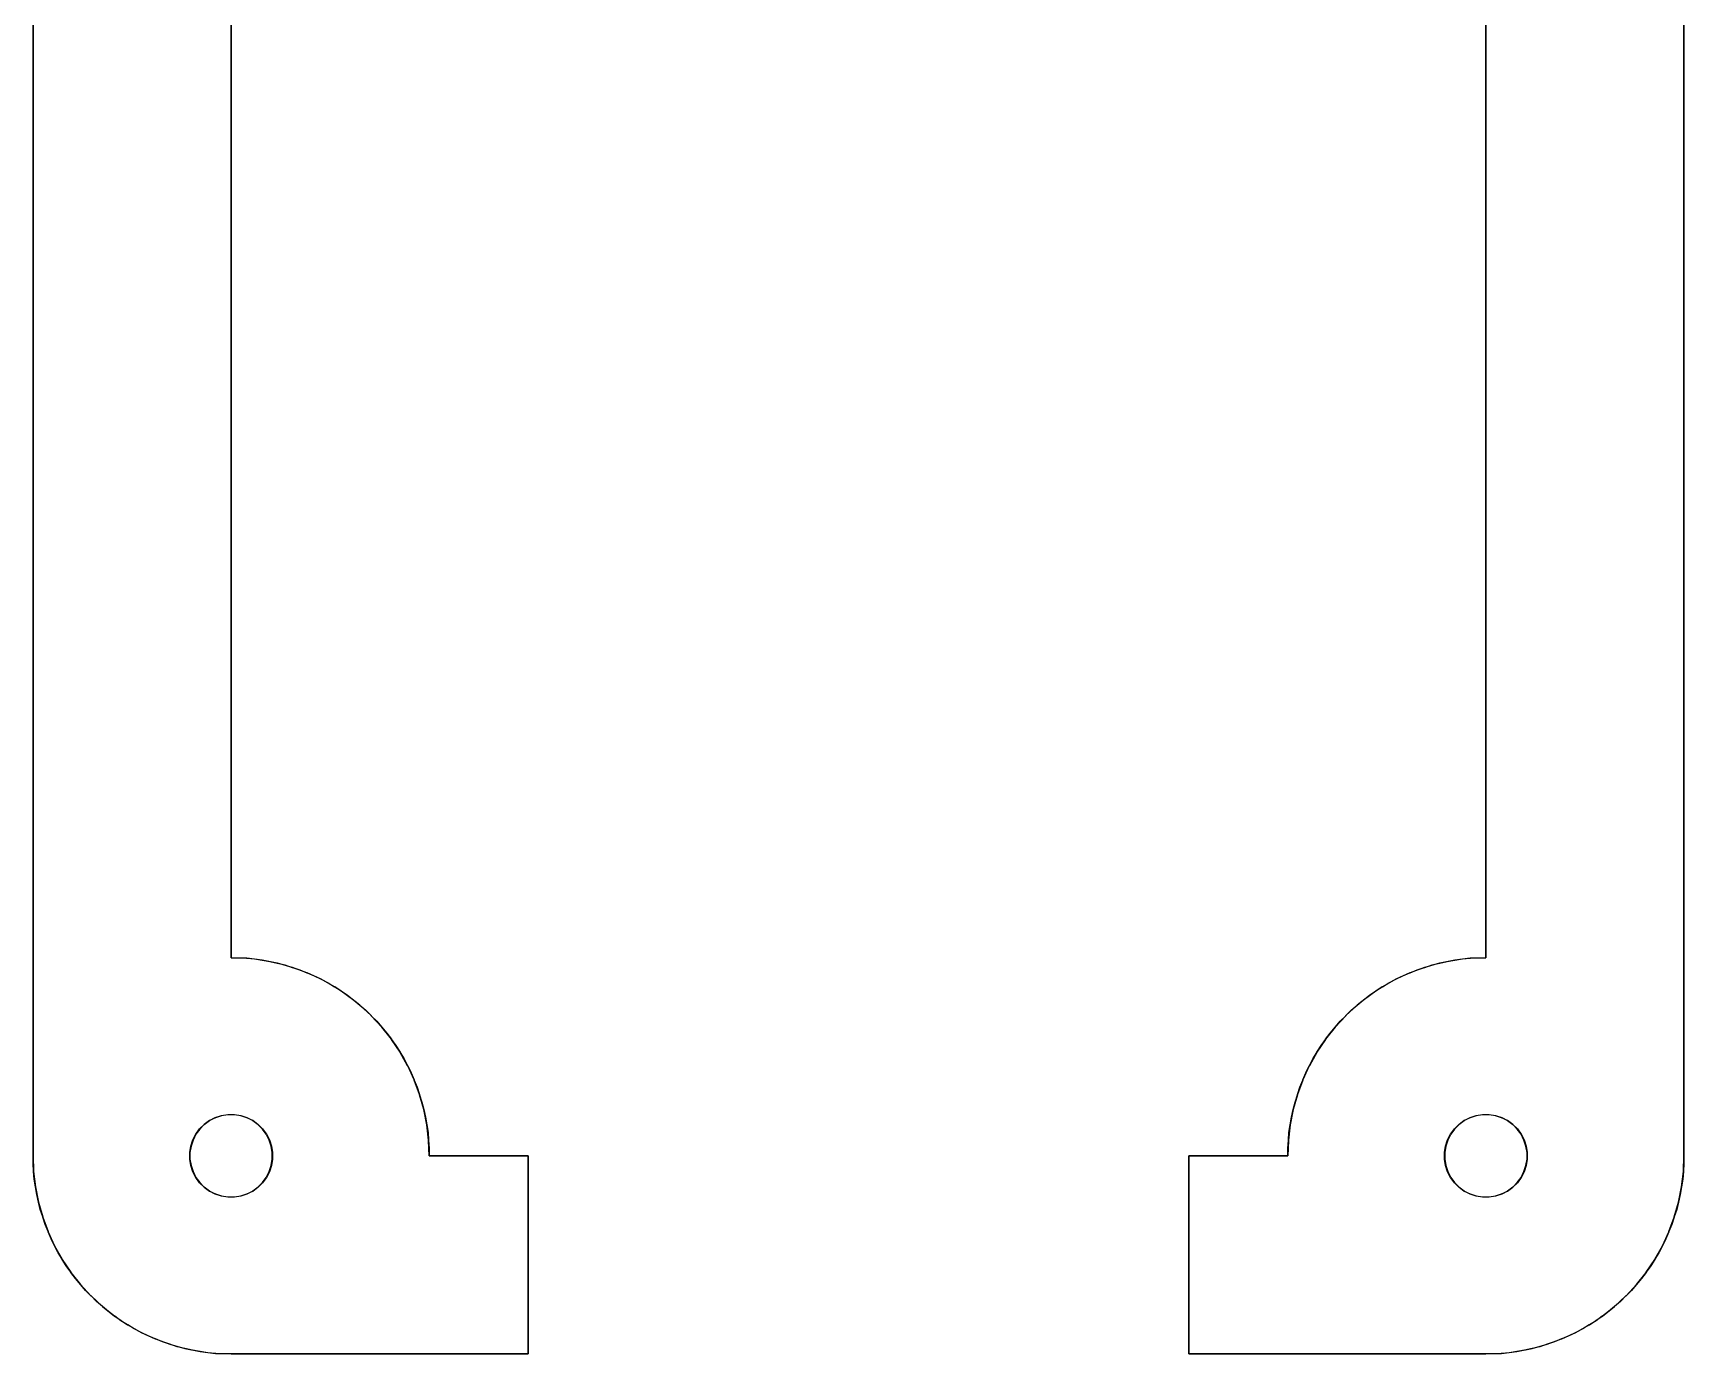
# Model space of a CAD drawing. Header units: millimetres. Extents: x 120 to 170, y -110 to -30.
# Drawn here: x 120 to 170, y -110 to -70 of the extents above; entities that cross this region are included whole.
import ezdxf

# ---------------------------------------------------------------- set-up
doc = ezdxf.new("R2010")
doc.units = ezdxf.units.MM
doc.layers.add('User.Drawings', color=9, linetype='CONTINUOUS', true_color=0xc2c2c2)

msp = doc.modelspace()

# ---------------------------------------------------------------- linework, layer by layer
at = {"layer": 'User.Drawings', "linetype": 'CONTINUOUS'}
for p, q in [((119.99995, -104), (119.99995, -36)), ((120.00005, -36), (120.00005, -104)), ((169.999951, -103.999999), (169.999951, -36.000001)), ((170.000051, -36), (170.000051, -104)), ((125.999949, -97.999999), (125.999949, -68.999999)), ((126.000049, -68.999999), (126.000049, -97.99995)), ((163.999949, -97.99995), (163.999949, -68.999999)), ((164.000049, -68.999999), (164.000049, -97.999999)), ((125.999999, -97.999949), (125.999949, -97.999999)), ((125.999949, -97.999999), (125.999995, -98.000045)), ((125.999953, -98.000018), (125.999949, -97.999999)), ((125.99998, -98.000045), (125.999953, -98.000018)), ((125.999995, -98.000045), (125.99998, -98.000045)), ((125.999999, -98.000049), (125.999995, -98.000045)), ((125.999995, -98.000045), (126.000018, -98.000045)), ((126.000049, -97.99995), (125.999999, -97.999949)), ((126.002544, -98.000049), (125.999999, -98.000049)), ((126.000018, -98.000045), (126.000045, -98.000018)), ((126.000045, -98.000018), (126.000049, -97.999999)), ((126.000049, -97.999999), (126.000049, -97.99995)), ((126.000049, -97.99995), (126.002544, -98.000049)), ((126.468204, -98.018344), (126.002544, -98.000049)), ((126.002544, -98.000049), (126.235738, -98.000049)), ((126.235738, -98.000049), (126.468204, -98.018344)), ((163.531792, -98.018344), (163.76426, -98.000049)), ((163.997454, -98.000049), (163.531792, -98.018344)), ((163.76426, -98.000049), (163.997454, -98.000049)), ((163.997454, -98.000049), (163.999949, -97.99995)), ((163.999999, -98.000049), (163.997454, -98.000049)), ((163.999999, -97.999949), (163.999949, -97.99995)), ((163.999949, -97.99995), (163.999949, -97.999999)), ((163.999949, -97.999999), (163.999953, -98.000018)), ((163.999953, -98.000018), (163.99998, -98.000045)), ((163.99998, -98.000045), (164.000003, -98.000045)), ((164.000049, -97.999999), (163.999999, -97.999949)), ((164.000003, -98.000045), (163.999999, -98.000049)), ((164.000003, -98.000045), (164.000049, -97.999999)), ((164.000018, -98.000045), (164.000003, -98.000045)), ((164.000045, -98.000018), (164.000018, -98.000045)), ((164.000049, -97.999999), (164.000045, -98.000018)), ((126.473295, -98.018745), (126.468204, -98.018344)), ((126.468204, -98.018344), (126.470758, -98.018445)), ((126.470758, -98.018445), (126.473295, -98.018745)), ((126.936064, -98.073517), (126.473295, -98.018745)), ((126.473295, -98.018745), (126.705762, -98.037041)), ((126.705762, -98.037041), (126.936064, -98.073517)), ((126.941131, -98.074319), (126.936064, -98.073517)), ((126.936064, -98.073517), (126.938614, -98.073819)), ((126.938614, -98.073819), (126.941131, -98.074319)), ((127.398165, -98.165229), (126.941131, -98.074319)), ((126.941131, -98.074319), (127.171434, -98.110796)), ((127.171434, -98.110796), (127.398165, -98.165229)), ((127.403153, -98.166426), (127.398165, -98.165229)), ((127.398165, -98.165229), (127.400683, -98.16573)), ((127.400683, -98.16573), (127.403153, -98.166426)), ((127.851667, -98.292921), (127.403153, -98.166426)), ((127.403153, -98.166426), (127.629885, -98.22086)), ((127.629885, -98.22086), (127.851667, -98.292921)), ((127.856504, -98.294492), (127.851667, -98.292921)), ((127.851667, -98.292921), (127.854117, -98.293612)), ((127.854117, -98.293612), (127.856504, -98.294492)), ((128.293729, -98.455793), (127.856504, -98.294492)), ((127.856504, -98.294492), (128.078287, -98.366554)), ((128.078287, -98.366554), (128.293729, -98.455793)), ((128.298432, -98.457741), (128.293729, -98.455793)), ((128.293729, -98.455793), (128.296119, -98.456675)), ((128.296119, -98.456675), (128.298432, -98.457741)), ((128.721632, -98.652838), (128.298432, -98.457741)), ((128.298432, -98.457741), (128.513875, -98.546981)), ((161.701556, -98.457747), (161.278346, -98.65285)), ((161.486124, -98.546982), (161.701556, -98.457747)), ((161.70628, -98.45579), (161.701556, -98.457747)), ((161.701556, -98.457747), (161.70388, -98.456676)), ((161.70388, -98.456676), (161.70628, -98.45579)), ((162.143482, -98.294498), (161.70628, -98.45579)), ((161.70628, -98.45579), (161.921712, -98.366556)), ((161.921712, -98.366556), (162.143482, -98.294498)), ((162.148343, -98.292918), (162.143482, -98.294498)), ((162.143482, -98.294498), (162.145882, -98.293613)), ((162.145882, -98.293613), (162.148343, -98.292918)), ((162.596841, -98.166428), (162.148343, -98.292918)), ((162.148343, -98.292918), (162.370114, -98.220861)), ((162.370114, -98.220861), (162.596841, -98.166428)), ((162.601835, -98.165229), (162.596841, -98.166428)), ((162.596841, -98.166428), (162.599315, -98.165731)), ((162.599315, -98.165731), (162.601835, -98.165229)), ((163.058883, -98.074317), (162.601835, -98.165229)), ((162.601835, -98.165229), (162.828564, -98.110797)), ((162.828564, -98.110797), (163.058883, -98.074317)), ((163.063917, -98.07352), (163.058883, -98.074317)), ((163.058883, -98.074317), (163.061385, -98.07382)), ((163.061385, -98.07382), (163.063917, -98.07352)), ((163.526705, -98.018745), (163.063917, -98.07352)), ((163.063917, -98.07352), (163.294236, -98.037041)), ((163.294236, -98.037041), (163.526705, -98.018745)), ((163.531792, -98.018344), (163.526705, -98.018745)), ((163.526705, -98.018745), (163.529241, -98.018445)), ((163.529241, -98.018445), (163.531792, -98.018344)), ((128.513875, -98.546981), (128.721632, -98.652838)), ((128.726206, -98.655169), (128.721632, -98.652838)), ((128.721632, -98.652838), (128.723965, -98.653914)), ((128.723965, -98.653914), (128.726206, -98.655169)), ((129.132796, -98.882871), (128.726206, -98.655169)), ((128.726206, -98.655169), (128.933964, -98.761027)), ((128.933964, -98.761027), (129.132796, -98.882871)), ((129.137132, -98.885528), (129.132796, -98.882871)), ((129.132796, -98.882871), (129.135017, -98.884115)), ((129.135017, -98.884115), (129.137132, -98.885528)), ((129.524612, -99.144433), (129.137132, -98.885528)), ((129.137132, -98.885528), (129.335965, -99.007373)), ((160.862857, -98.885535), (160.475383, -99.144437)), ((160.664034, -99.007375), (160.862857, -98.885535)), ((160.867211, -98.882867), (160.862857, -98.885535)), ((160.862857, -98.885535), (160.864982, -98.884116)), ((160.864982, -98.884116), (160.867211, -98.882867)), ((161.273812, -98.65516), (160.867211, -98.882867)), ((160.867211, -98.882867), (161.066035, -98.761028)), ((161.066035, -98.761028), (161.273812, -98.65516)), ((161.278346, -98.65285), (161.273812, -98.65516)), ((161.273812, -98.65516), (161.276034, -98.653916)), ((161.276034, -98.653916), (161.278346, -98.65285)), ((161.278346, -98.65285), (161.486124, -98.546982)), ((129.335965, -99.007373), (129.524612, -99.144433)), ((129.528751, -99.14744), (129.524612, -99.144433)), ((129.524612, -99.144433), (129.526741, -99.145856)), ((129.526741, -99.145856), (129.528751, -99.14744)), ((129.894692, -99.435924), (129.528751, -99.14744)), ((129.528751, -99.14744), (129.717398, -99.284501)), ((129.717398, -99.284501), (129.894692, -99.435924)), ((129.898617, -99.439277), (129.894692, -99.435924)), ((129.894692, -99.435924), (129.896721, -99.437524)), ((129.896721, -99.437524), (129.898617, -99.439277)), ((130.240784, -99.755573), (129.898617, -99.439277)), ((129.898617, -99.439277), (130.075912, -99.590701)), ((160.101408, -99.439255), (159.759188, -99.7556)), ((159.924087, -99.590702), (160.101408, -99.439255)), ((160.105279, -99.435948), (160.101408, -99.439255)), ((160.101408, -99.439255), (160.103279, -99.437526)), ((160.103279, -99.437526), (160.105279, -99.435948)), ((160.471252, -99.147438), (160.105279, -99.435948)), ((160.105279, -99.435948), (160.282601, -99.284502)), ((160.282601, -99.284502), (160.471252, -99.147438)), ((160.475383, -99.144437), (160.471252, -99.147438)), ((160.471252, -99.147438), (160.473259, -99.145857)), ((160.473259, -99.145857), (160.475383, -99.144437)), ((160.475383, -99.144437), (160.664034, -99.007375)), ((130.075912, -99.590701), (130.240784, -99.755573)), ((130.244424, -99.759213), (130.240784, -99.755573)), ((130.240784, -99.755573), (130.242676, -99.757322)), ((130.242676, -99.757322), (130.244424, -99.759213)), ((130.56072, -100.10138), (130.244424, -99.759213)), ((130.244424, -99.759213), (130.409297, -99.924086)), ((130.409297, -99.924086), (130.56072, -100.10138)), ((159.7556, -99.759188), (159.439255, -100.101408)), ((159.439255, -100.101408), (159.590702, -99.924087)), ((159.590702, -99.924087), (159.7556, -99.759188)), ((159.759188, -99.7556), (159.7556, -99.759188)), ((159.7556, -99.759188), (159.757324, -99.757324)), ((159.757324, -99.757324), (159.759188, -99.7556)), ((159.759188, -99.7556), (159.924087, -99.590702)), ((130.564073, -100.105305), (130.56072, -100.10138)), ((130.56072, -100.10138), (130.562474, -100.103277)), ((130.562474, -100.103277), (130.564073, -100.105305)), ((130.852557, -100.471246), (130.564073, -100.105305)), ((130.564073, -100.105305), (130.715497, -100.2826)), ((130.715497, -100.2826), (130.852557, -100.471246)), ((130.855564, -100.475385), (130.852557, -100.471246)), ((130.852557, -100.471246), (130.854142, -100.473257)), ((130.854142, -100.473257), (130.855564, -100.475385)), ((131.114469, -100.862865), (130.855564, -100.475385)), ((130.855564, -100.475385), (130.992625, -100.664033)), ((159.144437, -100.475383), (158.885535, -100.862857)), ((159.007375, -100.664034), (159.144437, -100.475383)), ((159.147438, -100.471252), (159.144437, -100.475383)), ((159.144437, -100.475383), (159.145857, -100.473259)), ((159.145857, -100.473259), (159.147438, -100.471252)), ((159.435948, -100.105279), (159.147438, -100.471252)), ((159.147438, -100.471252), (159.284502, -100.282601)), ((159.284502, -100.282601), (159.435948, -100.105279)), ((159.439255, -100.101408), (159.435948, -100.105279)), ((159.435948, -100.105279), (159.437526, -100.103279)), ((159.437526, -100.103279), (159.439255, -100.101408)), ((130.992625, -100.664033), (131.114469, -100.862865)), ((131.117126, -100.867201), (131.114469, -100.862865)), ((131.114469, -100.862865), (131.115883, -100.864981)), ((131.115883, -100.864981), (131.117126, -100.867201)), ((131.344828, -101.273791), (131.117126, -100.867201)), ((131.117126, -100.867201), (131.238971, -101.066034)), ((158.882867, -100.867211), (158.65516, -101.273812)), ((158.761028, -101.066035), (158.882867, -100.867211)), ((158.885535, -100.862857), (158.882867, -100.867211)), ((158.882867, -100.867211), (158.884116, -100.864982)), ((158.884116, -100.864982), (158.885535, -100.862857)), ((158.885535, -100.862857), (159.007375, -100.664034)), ((131.238971, -101.066034), (131.344828, -101.273791)), ((131.347159, -101.278365), (131.344828, -101.273791)), ((131.344828, -101.273791), (131.346084, -101.276033)), ((131.346084, -101.276033), (131.347159, -101.278365)), ((131.542256, -101.701565), (131.347159, -101.278365)), ((131.347159, -101.278365), (131.453017, -101.486123)), ((131.453017, -101.486123), (131.542256, -101.701565)), ((158.65285, -101.278346), (158.457747, -101.701556)), ((158.457747, -101.701556), (158.546982, -101.486124)), ((158.546982, -101.486124), (158.65285, -101.278346)), ((158.65516, -101.273812), (158.65285, -101.278346)), ((158.65285, -101.278346), (158.653916, -101.276034)), ((158.653916, -101.276034), (158.65516, -101.273812)), ((158.65516, -101.273812), (158.761028, -101.066035)), ((131.544204, -101.706268), (131.542256, -101.701565)), ((131.542256, -101.701565), (131.543323, -101.703879)), ((131.543323, -101.703879), (131.544204, -101.706268)), ((131.705505, -102.143493), (131.544204, -101.706268)), ((131.544204, -101.706268), (131.633444, -101.921711)), ((131.633444, -101.921711), (131.705505, -102.143493)), ((158.45579, -101.70628), (158.294498, -102.143482)), ((158.294498, -102.143482), (158.366556, -101.921712)), ((158.366556, -101.921712), (158.45579, -101.70628)), ((158.457747, -101.701556), (158.45579, -101.70628)), ((158.45579, -101.70628), (158.456676, -101.70388)), ((158.456676, -101.70388), (158.457747, -101.701556)), ((131.707076, -102.14833), (131.705505, -102.143493)), ((131.705505, -102.143493), (131.706386, -102.145881)), ((131.706386, -102.145881), (131.707076, -102.14833)), ((131.833571, -102.596844), (131.707076, -102.14833)), ((131.707076, -102.14833), (131.779138, -102.370113)), ((131.779138, -102.370113), (131.833571, -102.596844)), ((158.292918, -102.148343), (158.166428, -102.596841)), ((158.166428, -102.596841), (158.220861, -102.370114)), ((158.220861, -102.370114), (158.292918, -102.148343)), ((158.294498, -102.143482), (158.292918, -102.148343)), ((158.292918, -102.148343), (158.293613, -102.145882)), ((158.293613, -102.145882), (158.294498, -102.143482)), ((125.185711, -103.046593), (125.344882, -102.930948)), ((125.34685, -102.934158), (125.188156, -103.049456)), ((125.344882, -102.930948), (125.520185, -102.841627)), ((125.521626, -102.845105), (125.34685, -102.934158)), ((125.520185, -102.841627), (125.707302, -102.780829)), ((125.708181, -102.78449), (125.521626, -102.845105)), ((125.707302, -102.780829), (125.901626, -102.750051)), ((125.901921, -102.753804), (125.708181, -102.78449)), ((125.901626, -102.750051), (126.098372, -102.750051)), ((126.098077, -102.753804), (125.901921, -102.753804)), ((126.291817, -102.78449), (126.098077, -102.753804)), ((126.098372, -102.750051), (126.292696, -102.780829)), ((126.478372, -102.845105), (126.291817, -102.78449)), ((126.292696, -102.780829), (126.479813, -102.841627)), ((126.653148, -102.934158), (126.478372, -102.845105)), ((126.479813, -102.841627), (126.655116, -102.930948)), ((126.811842, -103.049456), (126.653148, -102.934158)), ((126.655116, -102.930948), (126.814287, -103.046593)), ((131.834768, -102.601832), (131.833571, -102.596844)), ((131.833571, -102.596844), (131.834268, -102.599315)), ((131.834268, -102.599315), (131.834768, -102.601832)), ((131.925678, -103.058866), (131.834768, -102.601832)), ((131.834768, -102.601832), (131.889202, -102.828564)), ((131.889202, -102.828564), (131.925678, -103.058866)), ((158.165229, -102.601835), (158.074317, -103.058883)), ((158.074317, -103.058883), (158.110797, -102.828564)), ((158.110797, -102.828564), (158.165229, -102.601835)), ((158.166428, -102.596841), (158.165229, -102.601835)), ((158.165229, -102.601835), (158.165731, -102.599315)), ((158.165731, -102.599315), (158.166428, -102.596841)), ((163.18571, -103.04659), (163.344881, -102.930945)), ((163.346849, -102.934155), (163.188155, -103.049453)), ((163.344881, -102.930945), (163.520184, -102.841624)), ((163.521625, -102.845102), (163.346849, -102.934155)), ((163.520184, -102.841624), (163.707301, -102.780826)), ((163.70818, -102.784487), (163.521625, -102.845102)), ((163.707301, -102.780826), (163.901625, -102.750048)), ((163.90192, -102.753801), (163.70818, -102.784487)), ((163.901625, -102.750048), (164.098371, -102.750048)), ((164.098076, -102.753801), (163.90192, -102.753801)), ((164.291816, -102.784487), (164.098076, -102.753801)), ((164.098371, -102.750048), (164.292695, -102.780826)), ((164.478371, -102.845102), (164.291816, -102.784487)), ((164.292695, -102.780826), (164.479812, -102.841624)), ((164.653147, -102.934155), (164.478371, -102.845102)), ((164.479812, -102.841624), (164.655115, -102.930945)), ((164.811841, -103.049453), (164.653147, -102.934155)), ((164.655115, -102.930945), (164.814286, -103.04659)), ((124.841625, -103.520187), (124.930946, -103.344884)), ((124.934156, -103.346852), (124.845103, -103.521628)), ((124.930946, -103.344884), (125.046591, -103.185713)), ((125.049454, -103.188158), (124.934156, -103.346852)), ((125.046591, -103.185713), (125.185711, -103.046593)), ((125.188156, -103.049456), (125.049454, -103.188158)), ((126.950544, -103.188158), (126.811842, -103.049456)), ((126.814287, -103.046593), (126.953407, -103.185713)), ((127.065842, -103.346852), (126.950544, -103.188158)), ((126.953407, -103.185713), (127.069052, -103.344884)), ((127.154895, -103.521628), (127.065842, -103.346852)), ((127.069052, -103.344884), (127.158373, -103.520187)), ((131.92648, -103.063933), (131.925678, -103.058866)), ((131.925678, -103.058866), (131.926179, -103.061384)), ((131.926179, -103.061384), (131.92648, -103.063933)), ((131.981252, -103.526702), (131.92648, -103.063933)), ((131.92648, -103.063933), (131.962957, -103.294236)), ((131.962957, -103.294236), (131.981252, -103.526702)), ((158.07352, -103.063917), (158.018745, -103.526705)), ((158.018745, -103.526705), (158.037041, -103.294236)), ((158.037041, -103.294236), (158.07352, -103.063917)), ((158.074317, -103.058883), (158.07352, -103.063917)), ((158.07352, -103.063917), (158.07382, -103.061385)), ((158.07382, -103.061385), (158.074317, -103.058883)), ((162.841624, -103.520184), (162.930945, -103.344881)), ((162.934155, -103.346849), (162.845102, -103.521625)), ((162.930945, -103.344881), (163.04659, -103.18571)), ((163.049453, -103.188155), (162.934155, -103.346849)), ((163.04659, -103.18571), (163.18571, -103.04659)), ((163.188155, -103.049453), (163.049453, -103.188155)), ((164.950543, -103.188155), (164.811841, -103.049453)), ((164.814286, -103.04659), (164.953406, -103.18571)), ((165.065841, -103.346849), (164.950543, -103.188155)), ((164.953406, -103.18571), (165.069051, -103.344881)), ((165.154894, -103.521625), (165.065841, -103.346849)), ((165.069051, -103.344881), (165.158372, -103.520184)), ((120, -103.99995), (119.99995, -104)), ((120.00005, -104.002545), (119.99995, -104)), ((119.99995, -104), (119.999954, -104.000019)), ((119.999954, -104.000019), (119.999981, -104.000046)), ((119.999981, -104.000046), (120.000019, -104.000046)), ((120.00005, -104), (120, -103.99995)), ((120.000019, -104.000046), (120.000046, -104.000019)), ((120.000046, -104.000019), (120.00005, -104)), ((120.00005, -104), (120.00005, -104.002545)), ((124.750049, -103.901628), (124.780827, -103.707304)), ((124.750049, -103.901923), (124.750049, -103.901628)), ((124.750049, -104.098374), (124.750049, -103.901923)), ((124.784488, -103.708183), (124.753802, -103.901923)), ((124.753802, -103.901923), (124.753802, -104.098079)), ((124.780827, -103.707304), (124.841625, -103.520187)), ((124.845103, -103.521628), (124.784488, -103.708183)), ((127.21551, -103.708183), (127.154895, -103.521628)), ((127.158373, -103.520187), (127.219171, -103.707304)), ((127.246196, -103.901923), (127.21551, -103.708183)), ((127.219171, -103.707304), (127.249949, -103.901628)), ((127.246196, -104.098079), (127.246196, -103.901923)), ((127.249949, -103.901628), (127.249949, -104.098374)), ((131.981653, -103.531793), (131.981252, -103.526702)), ((131.981252, -103.526702), (131.981553, -103.52924)), ((131.981553, -103.52924), (131.981653, -103.531793)), ((131.999949, -103.997453), (131.981653, -103.531793)), ((131.981653, -103.531793), (131.999949, -103.76426)), ((131.999949, -103.76426), (131.999949, -103.997453)), ((131.999949, -103.999999), (131.999949, -103.997453)), ((131.999949, -103.997453), (132.000047, -103.999949)), ((131.999953, -104.000003), (131.999949, -103.999999)), ((131.99998, -103.999953), (131.999953, -103.99998)), ((131.999953, -103.99998), (131.999953, -104.000003)), ((131.999953, -104.000018), (131.999953, -104.000003)), ((131.999953, -104.000003), (131.999999, -104.000049)), ((131.99998, -104.000045), (131.999953, -104.000018)), ((131.999999, -103.999949), (131.99998, -103.999953)), ((131.999999, -104.000049), (131.99998, -104.000045)), ((132.000047, -103.999949), (131.999999, -103.999949)), ((131.999999, -104.000049), (132.000049, -103.999999)), ((134.999949, -104.000049), (131.999999, -104.000049)), ((132.000049, -103.999999), (132.000047, -103.999949)), ((132.000047, -103.999949), (134.999999, -103.999949)), ((134.999949, -109.999949), (134.999949, -104.000049)), ((134.999999, -103.999949), (135.000018, -103.999953)), ((135.000018, -103.999953), (135.000045, -103.99998)), ((135.000045, -103.99998), (135.000049, -103.999999)), ((135.000049, -103.999999), (135.000049, -109.999999)), ((154.999949, -103.999999), (154.999953, -103.99998)), ((154.999949, -109.999999), (154.999949, -103.999999)), ((154.999953, -103.99998), (154.99998, -103.999953)), ((154.99998, -103.999953), (154.999999, -103.999949)), ((154.999999, -103.999949), (157.999951, -103.999949)), ((157.999999, -104.000049), (155.000049, -104.000049)), ((155.000049, -104.000049), (155.000049, -109.99995)), ((157.999951, -103.999949), (157.999949, -103.999999)), ((157.999949, -103.999999), (157.999999, -104.000049)), ((157.999951, -103.999949), (158.000049, -103.997453)), ((157.999999, -103.999949), (157.999951, -103.999949)), ((158.000018, -103.999953), (157.999999, -103.999949)), ((157.999999, -104.000049), (158.000045, -104.000003)), ((158.000018, -104.000045), (157.999999, -104.000049)), ((158.000045, -103.99998), (158.000018, -103.999953)), ((158.000045, -104.000018), (158.000018, -104.000045)), ((158.000045, -104.000003), (158.000045, -103.99998)), ((158.000049, -103.999999), (158.000045, -104.000003)), ((158.000045, -104.000003), (158.000045, -104.000018)), ((158.000049, -103.76426), (158.018344, -103.531792)), ((158.018344, -103.531792), (158.000049, -103.997453)), ((158.000049, -103.997453), (158.000049, -103.76426)), ((158.000049, -103.997453), (158.000049, -103.999999)), ((158.018745, -103.526705), (158.018344, -103.531792)), ((158.018344, -103.531792), (158.018445, -103.529241)), ((158.018445, -103.529241), (158.018745, -103.526705)), ((162.750048, -103.901625), (162.780826, -103.707301)), ((162.750048, -103.90192), (162.750048, -103.901625)), ((162.750048, -104.098371), (162.750048, -103.90192)), ((162.784487, -103.70818), (162.753801, -103.90192)), ((162.753801, -103.90192), (162.753801, -104.098076)), ((162.780826, -103.707301), (162.841624, -103.520184)), ((162.845102, -103.521625), (162.784487, -103.70818)), ((165.215509, -103.70818), (165.154894, -103.521625)), ((165.158372, -103.520184), (165.21917, -103.707301)), ((165.246195, -103.90192), (165.215509, -103.70818)), ((165.21917, -103.707301), (165.249948, -103.901625)), ((165.246195, -104.098076), (165.246195, -103.90192)), ((165.249948, -103.901625), (165.249948, -104.098371)), ((169.99995, -104), (169.999951, -103.999999)), ((169.99995, -104.002545), (169.99995, -104)), ((170.000049, -104.000005), (169.99995, -104.002545)), ((170, -103.99995), (169.999951, -103.999999)), ((169.999951, -103.999999), (169.999951, -104)), ((169.999951, -104), (169.999955, -104.000019)), ((169.999955, -104.000019), (169.999982, -104.000046)), ((169.999982, -104.000046), (170.00002, -104.000046)), ((170.00005, -104), (170, -103.99995)), ((170.00002, -104.000046), (170.000047, -104.000019)), ((170.000047, -104.000019), (170.000049, -104.000005)), ((170.000051, -104), (170.000049, -104.000005)), ((170.000049, -104.000005), (170.00005, -104)), ((120.00005, -104.235739), (120.00005, -104.002545)), ((120.00005, -104.002545), (120.018345, -104.468205)), ((120.018345, -104.468205), (120.00005, -104.235739)), ((120.018446, -104.470759), (120.018345, -104.468205)), ((120.018345, -104.468205), (120.018746, -104.473296)), ((120.018746, -104.473296), (120.018446, -104.470759)), ((120.037042, -104.705763), (120.018746, -104.473296)), ((120.018746, -104.473296), (120.073518, -104.936065)), ((124.780827, -104.292698), (124.750049, -104.098374)), ((124.753802, -104.098079), (124.784488, -104.291819)), ((124.841625, -104.479815), (124.780827, -104.292698)), ((124.784488, -104.291819), (124.845103, -104.478374)), ((124.930946, -104.655118), (124.841625, -104.479815)), ((124.845103, -104.478374), (124.934156, -104.65315)), ((127.065842, -104.65315), (127.154895, -104.478374)), ((127.158373, -104.479815), (127.069052, -104.655118)), ((127.154895, -104.478374), (127.21551, -104.291819)), ((127.219171, -104.292698), (127.158373, -104.479815)), ((127.21551, -104.291819), (127.246196, -104.098079)), ((127.249949, -104.098374), (127.219171, -104.292698)), ((162.780826, -104.292695), (162.750048, -104.098371)), ((162.753801, -104.098076), (162.784487, -104.291816)), ((162.841624, -104.479812), (162.780826, -104.292695)), ((162.784487, -104.291816), (162.845102, -104.478371)), ((162.930945, -104.655115), (162.841624, -104.479812)), ((162.845102, -104.478371), (162.934155, -104.653147)), ((165.065841, -104.653147), (165.154894, -104.478371)), ((165.158372, -104.479812), (165.069051, -104.655115)), ((165.154894, -104.478371), (165.215509, -104.291816)), ((165.21917, -104.292695), (165.158372, -104.479812)), ((165.215509, -104.291816), (165.246195, -104.098076)), ((165.249948, -104.098371), (165.21917, -104.292695)), ((169.926481, -104.936065), (169.981253, -104.473296)), ((169.981253, -104.473296), (169.962958, -104.705763)), ((169.981253, -104.473296), (169.981654, -104.468205)), ((169.981554, -104.470759), (169.981253, -104.473296)), ((169.981654, -104.468205), (169.981554, -104.470759)), ((169.981654, -104.468205), (169.99995, -104.002545)), ((169.99995, -104.235739), (169.981654, -104.468205)), ((169.99995, -104.002545), (169.99995, -104.235739)), ((120.073518, -104.936065), (120.037042, -104.705763)), ((120.07382, -104.938615), (120.073518, -104.936065)), ((120.073518, -104.936065), (120.07432, -104.941132)), ((120.07432, -104.941132), (120.07382, -104.938615)), ((120.110797, -105.171435), (120.07432, -104.941132)), ((120.07432, -104.941132), (120.165236, -105.39819)), ((125.046591, -104.814289), (124.930946, -104.655118)), ((124.934156, -104.65315), (125.049454, -104.811844)), ((125.185711, -104.953409), (125.046591, -104.814289)), ((125.049454, -104.811844), (125.188156, -104.950546)), ((125.344882, -105.069054), (125.185711, -104.953409)), ((125.188156, -104.950546), (125.34685, -105.065844)), ((126.653148, -105.065844), (126.811842, -104.950546)), ((126.814287, -104.953409), (126.655116, -105.069054)), ((126.811842, -104.950546), (126.950544, -104.811844)), ((126.953407, -104.814289), (126.814287, -104.953409)), ((126.950544, -104.811844), (127.065842, -104.65315)), ((127.069052, -104.655118), (126.953407, -104.814289)), ((163.04659, -104.814286), (162.930945, -104.655115)), ((162.934155, -104.653147), (163.049453, -104.811841)), ((163.18571, -104.953406), (163.04659, -104.814286)), ((163.049453, -104.811841), (163.188155, -104.950543)), ((163.344881, -105.069051), (163.18571, -104.953406)), ((163.188155, -104.950543), (163.346849, -105.065841)), ((164.653147, -105.065841), (164.811841, -104.950543)), ((164.814286, -104.953406), (164.655115, -105.069051)), ((164.811841, -104.950543), (164.950543, -104.811841)), ((164.953406, -104.814286), (164.814286, -104.953406)), ((164.950543, -104.811841), (165.065841, -104.653147)), ((165.069051, -104.655115), (164.953406, -104.814286)), ((169.834763, -105.39819), (169.925679, -104.941132)), ((169.925679, -104.941132), (169.889203, -105.171435)), ((169.925679, -104.941132), (169.926481, -104.936065)), ((169.92618, -104.938615), (169.925679, -104.941132)), ((169.926481, -104.936065), (169.92618, -104.938615)), ((169.962958, -104.705763), (169.926481, -104.936065)), ((120.165236, -105.39819), (120.110797, -105.171435)), ((120.165732, -105.400684), (120.165236, -105.39819)), ((120.165236, -105.39819), (120.166422, -105.40313)), ((120.166422, -105.40313), (120.165732, -105.400684)), ((120.220861, -105.629886), (120.166422, -105.40313)), ((120.166422, -105.40313), (120.292917, -105.851652)), ((125.520185, -105.158375), (125.344882, -105.069054)), ((125.34685, -105.065844), (125.521626, -105.154897)), ((125.707302, -105.219173), (125.520185, -105.158375)), ((125.521626, -105.154897), (125.708181, -105.215512)), ((125.901626, -105.249951), (125.707302, -105.219173)), ((125.708181, -105.215512), (125.901921, -105.246198)), ((126.098372, -105.249951), (125.901626, -105.249951)), ((125.901921, -105.246198), (126.098077, -105.246198)), ((126.098077, -105.246198), (126.291817, -105.215512)), ((126.292696, -105.219173), (126.098372, -105.249951)), ((126.291817, -105.215512), (126.478372, -105.154897)), ((126.479813, -105.158375), (126.292696, -105.219173)), ((126.478372, -105.154897), (126.653148, -105.065844)), ((126.655116, -105.069054), (126.479813, -105.158375)), ((163.520184, -105.158372), (163.344881, -105.069051)), ((163.346849, -105.065841), (163.521625, -105.154894)), ((163.707301, -105.21917), (163.520184, -105.158372)), ((163.521625, -105.154894), (163.70818, -105.215509)), ((163.901625, -105.249948), (163.707301, -105.21917)), ((163.70818, -105.215509), (163.90192, -105.246195)), ((164.098371, -105.249948), (163.901625, -105.249948)), ((163.90192, -105.246195), (164.098076, -105.246195)), ((164.098076, -105.246195), (164.291816, -105.215509)), ((164.292695, -105.21917), (164.098371, -105.249948)), ((164.291816, -105.215509), (164.478371, -105.154894)), ((164.479812, -105.158372), (164.292695, -105.21917)), ((164.478371, -105.154894), (164.653147, -105.065841)), ((164.655115, -105.069051), (164.479812, -105.158372)), ((169.707082, -105.851652), (169.833577, -105.40313)), ((169.833577, -105.40313), (169.779139, -105.629886)), ((169.833577, -105.40313), (169.834763, -105.39819)), ((169.834268, -105.400684), (169.833577, -105.40313)), ((169.834763, -105.39819), (169.834268, -105.400684)), ((169.889203, -105.171435), (169.834763, -105.39819)), ((120.292917, -105.851652), (120.220861, -105.629886)), ((120.293613, -105.854118), (120.292917, -105.851652)), ((120.292917, -105.851652), (120.294499, -105.856521)), ((120.294499, -105.856521), (120.293613, -105.854118)), ((120.366556, -106.078287), (120.294499, -105.856521)), ((120.294499, -105.856521), (120.455788, -106.293714)), ((169.544211, -106.293714), (169.7055, -105.856521)), ((169.7055, -105.856521), (169.633444, -106.078287)), ((169.7055, -105.856521), (169.707082, -105.851652)), ((169.706387, -105.854118), (169.7055, -105.856521)), ((169.707082, -105.851652), (169.706387, -105.854118)), ((169.779139, -105.629886), (169.707082, -105.851652)), ((120.455788, -106.293714), (120.366556, -106.078287)), ((120.456676, -106.29612), (120.455788, -106.293714)), ((120.455788, -106.293714), (120.457749, -106.298448)), ((120.457749, -106.298448), (120.456676, -106.29612)), ((120.546982, -106.513876), (120.457749, -106.298448)), ((120.457749, -106.298448), (120.65285, -106.721653)), ((169.347149, -106.721653), (169.54225, -106.298448)), ((169.54225, -106.298448), (169.453018, -106.513876)), ((169.54225, -106.298448), (169.544211, -106.293714)), ((169.543324, -106.29612), (169.54225, -106.298448)), ((169.544211, -106.293714), (169.543324, -106.29612)), ((169.633444, -106.078287), (169.544211, -106.293714)), ((120.65285, -106.721653), (120.546982, -106.513876)), ((120.653916, -106.723966), (120.65285, -106.721653)), ((120.65285, -106.721653), (120.65516, -106.726187)), ((120.65516, -106.726187), (120.653916, -106.723966)), ((120.761028, -106.933965), (120.65516, -106.726187)), ((120.65516, -106.726187), (120.882867, -107.132788)), ((120.882867, -107.132788), (120.761028, -106.933965)), ((169.117132, -107.132788), (169.344839, -106.726187)), ((169.238972, -106.933965), (169.117132, -107.132788)), ((169.344839, -106.726187), (169.238972, -106.933965)), ((169.344839, -106.726187), (169.347149, -106.721653)), ((169.346084, -106.723966), (169.344839, -106.726187)), ((169.347149, -106.721653), (169.346084, -106.723966)), ((169.453018, -106.513876), (169.347149, -106.721653)), ((120.884116, -107.135018), (120.882867, -107.132788)), ((120.882867, -107.132788), (120.885535, -107.137142)), ((120.885535, -107.137142), (120.884116, -107.135018)), ((121.007375, -107.335966), (120.885535, -107.137142)), ((120.885535, -107.137142), (121.144437, -107.524616)), ((121.144437, -107.524616), (121.007375, -107.335966)), ((168.855562, -107.524616), (169.114464, -107.137142)), ((168.992625, -107.335966), (168.855562, -107.524616)), ((169.114464, -107.137142), (168.992625, -107.335966)), ((169.114464, -107.137142), (169.117132, -107.132788)), ((169.115884, -107.135018), (169.114464, -107.137142)), ((169.117132, -107.132788), (169.115884, -107.135018)), ((121.145857, -107.526741), (121.144437, -107.524616)), ((121.144437, -107.524616), (121.147438, -107.528747)), ((121.147438, -107.528747), (121.145857, -107.526741)), ((121.284502, -107.717399), (121.147438, -107.528747)), ((121.147438, -107.528747), (121.435948, -107.89472)), ((121.435948, -107.89472), (121.284502, -107.717399)), ((121.437526, -107.896721), (121.435948, -107.89472)), ((121.435948, -107.89472), (121.439255, -107.898591)), ((121.439255, -107.898591), (121.437526, -107.896721)), ((121.590702, -108.075913), (121.439255, -107.898591)), ((121.439255, -107.898591), (121.7556, -108.240811)), ((168.244399, -108.240811), (168.560744, -107.898591)), ((168.560744, -107.898591), (168.409298, -108.075913)), ((168.560744, -107.898591), (168.564051, -107.89472)), ((168.562474, -107.896721), (168.560744, -107.898591)), ((168.564051, -107.89472), (168.562474, -107.896721)), ((168.564051, -107.89472), (168.852561, -107.528747)), ((168.715498, -107.717399), (168.564051, -107.89472)), ((168.852561, -107.528747), (168.715498, -107.717399)), ((168.852561, -107.528747), (168.855562, -107.524616)), ((168.854143, -107.526741), (168.852561, -107.528747)), ((168.855562, -107.524616), (168.854143, -107.526741)), ((121.7556, -108.240811), (121.590702, -108.075913)), ((121.757324, -108.242676), (121.7556, -108.240811)), ((121.7556, -108.240811), (121.759188, -108.244399)), ((121.759188, -108.244399), (121.757324, -108.242676)), ((121.924087, -108.409298), (121.759188, -108.244399)), ((121.759188, -108.244399), (122.101408, -108.560744)), ((122.101408, -108.560744), (121.924087, -108.409298)), ((167.898591, -108.560744), (168.240811, -108.244399)), ((168.075913, -108.409298), (167.898591, -108.560744)), ((168.240811, -108.244399), (168.075913, -108.409298)), ((168.240811, -108.244399), (168.244399, -108.240811)), ((168.242676, -108.242676), (168.240811, -108.244399)), ((168.244399, -108.240811), (168.242676, -108.242676)), ((168.409298, -108.075913), (168.244399, -108.240811)), ((122.103279, -108.562474), (122.101408, -108.560744)), ((122.101408, -108.560744), (122.105279, -108.564051)), ((122.105279, -108.564051), (122.103279, -108.562474)), ((122.282601, -108.715498), (122.105279, -108.564051)), ((122.105279, -108.564051), (122.471252, -108.852561)), ((122.471252, -108.852561), (122.282601, -108.715498)), ((122.473259, -108.854143), (122.471252, -108.852561)), ((122.471252, -108.852561), (122.475383, -108.855562)), ((122.475383, -108.855562), (122.473259, -108.854143)), ((122.664034, -108.992625), (122.475383, -108.855562)), ((122.475383, -108.855562), (122.862857, -109.114464)), ((122.862857, -109.114464), (122.664034, -108.992625)), ((167.137142, -109.114464), (167.524616, -108.855562)), ((167.335966, -108.992625), (167.137142, -109.114464)), ((167.524616, -108.855562), (167.335966, -108.992625)), ((167.524616, -108.855562), (167.528747, -108.852561)), ((167.526741, -108.854143), (167.524616, -108.855562)), ((167.528747, -108.852561), (167.526741, -108.854143)), ((167.528747, -108.852561), (167.89472, -108.564051)), ((167.717399, -108.715498), (167.528747, -108.852561)), ((167.89472, -108.564051), (167.717399, -108.715498)), ((167.89472, -108.564051), (167.898591, -108.560744)), ((167.896721, -108.562474), (167.89472, -108.564051)), ((167.898591, -108.560744), (167.896721, -108.562474)), ((122.864982, -109.115884), (122.862857, -109.114464)), ((122.862857, -109.114464), (122.867211, -109.117132)), ((122.867211, -109.117132), (122.864982, -109.115884)), ((123.066035, -109.238972), (122.867211, -109.117132)), ((122.867211, -109.117132), (123.273812, -109.344839)), ((123.273812, -109.344839), (123.066035, -109.238972)), ((123.276034, -109.346084), (123.273812, -109.344839)), ((123.273812, -109.344839), (123.278346, -109.347149)), ((123.278346, -109.347149), (123.276034, -109.346084)), ((123.486124, -109.453018), (123.278346, -109.347149)), ((123.278346, -109.347149), (123.701551, -109.54225)), ((123.701551, -109.54225), (123.486124, -109.453018)), ((166.298448, -109.54225), (166.721653, -109.347149)), ((166.513876, -109.453018), (166.298448, -109.54225)), ((166.721653, -109.347149), (166.513876, -109.453018)), ((166.721653, -109.347149), (166.726187, -109.344839)), ((166.723966, -109.346084), (166.721653, -109.347149)), ((166.726187, -109.344839), (166.723966, -109.346084)), ((166.726187, -109.344839), (167.132788, -109.117132)), ((166.933965, -109.238972), (166.726187, -109.344839)), ((167.132788, -109.117132), (166.933965, -109.238972)), ((167.132788, -109.117132), (167.137142, -109.114464)), ((167.135018, -109.115884), (167.132788, -109.117132)), ((167.137142, -109.114464), (167.135018, -109.115884)), ((123.70388, -109.543324), (123.701551, -109.54225)), ((123.701551, -109.54225), (123.706285, -109.544211)), ((123.706285, -109.544211), (123.70388, -109.543324)), ((123.921713, -109.633444), (123.706285, -109.544211)), ((123.706285, -109.544211), (124.143478, -109.7055)), ((124.143478, -109.7055), (123.921713, -109.633444)), ((124.145882, -109.706387), (124.143478, -109.7055)), ((124.143478, -109.7055), (124.148347, -109.707082)), ((124.148347, -109.707082), (124.145882, -109.706387)), ((124.370114, -109.779139), (124.148347, -109.707082)), ((124.148347, -109.707082), (124.596869, -109.833577)), ((124.596869, -109.833577), (124.370114, -109.779139)), ((124.599316, -109.834268), (124.596869, -109.833577)), ((124.596869, -109.833577), (124.601809, -109.834763)), ((124.601809, -109.834763), (124.599316, -109.834268)), ((124.828565, -109.889203), (124.601809, -109.834763)), ((124.601809, -109.834763), (125.058867, -109.925679)), ((125.058867, -109.925679), (124.828565, -109.889203)), ((125.061385, -109.92618), (125.058867, -109.925679)), ((125.058867, -109.925679), (125.063934, -109.926481)), ((125.063934, -109.926481), (125.061385, -109.92618)), ((125.294237, -109.962958), (125.063934, -109.926481)), ((125.063934, -109.926481), (125.526703, -109.981253)), ((125.526703, -109.981253), (125.294237, -109.962958)), ((125.529241, -109.981554), (125.526703, -109.981253)), ((125.526703, -109.981253), (125.531794, -109.981654)), ((125.531794, -109.981654), (125.529241, -109.981554)), ((125.764261, -109.99995), (125.531794, -109.981654)), ((125.531794, -109.981654), (125.997455, -109.99995)), ((125.997455, -109.99995), (125.764261, -109.99995)), ((126, -110.00005), (125.997455, -109.99995)), ((125.997455, -109.99995), (126, -109.99995)), ((125.999981, -109.999954), (125.999954, -109.999981)), ((125.999954, -109.999981), (125.999954, -110.000019)), ((125.999954, -110.000019), (125.999981, -110.000046)), ((126, -109.99995), (125.999981, -109.999954)), ((125.999981, -110.000046), (126, -110.00005)), ((126, -109.99995), (134.999949, -109.999949)), ((126.00005, -110), (126, -109.99995)), ((126, -110.00005), (126.00005, -110)), ((134.999999, -110.000049), (126, -110.00005)), ((135.000018, -110.000045), (134.999999, -110.000049)), ((135.000045, -110.000018), (135.000018, -110.000045)), ((135.000049, -109.999999), (135.000045, -110.000018)), ((154.999953, -110.000018), (154.999949, -109.999999)), ((154.99998, -110.000045), (154.999953, -110.000018)), ((154.999981, -110.000045), (154.99998, -110.000045)), ((154.999982, -110.000046), (154.999981, -110.000045)), ((155.000001, -110.00005), (154.999982, -110.000046)), ((164, -110.00005), (155.000001, -110.00005)), ((155.000049, -109.99995), (164, -109.99995)), ((164, -109.99995), (163.99995, -110)), ((163.99995, -110), (164, -110.00005)), ((164.000019, -109.999954), (164, -109.99995)), ((164, -109.99995), (164.002545, -109.99995)), ((164.002545, -109.99995), (164, -110.00005)), ((164, -110.00005), (164.000019, -110.000046)), ((164.000046, -109.999981), (164.000019, -109.999954)), ((164.000019, -110.000046), (164.000046, -110.000019)), ((164.000046, -110.000019), (164.000046, -109.999981)), ((164.002545, -109.99995), (164.468205, -109.981654)), ((164.235739, -109.99995), (164.002545, -109.99995)), ((164.468205, -109.981654), (164.235739, -109.99995)), ((164.468205, -109.981654), (164.473296, -109.981253)), ((164.470759, -109.981554), (164.468205, -109.981654)), ((164.473296, -109.981253), (164.470759, -109.981554)), ((164.473296, -109.981253), (164.936065, -109.926481)), ((164.705763, -109.962958), (164.473296, -109.981253)), ((164.936065, -109.926481), (164.705763, -109.962958)), ((164.936065, -109.926481), (164.941132, -109.925679)), ((164.938615, -109.92618), (164.936065, -109.926481)), ((164.941132, -109.925679), (164.938615, -109.92618)), ((164.941132, -109.925679), (165.39819, -109.834763)), ((165.171435, -109.889203), (164.941132, -109.925679)), ((165.39819, -109.834763), (165.171435, -109.889203)), ((165.39819, -109.834763), (165.40313, -109.833577)), ((165.400684, -109.834268), (165.39819, -109.834763)), ((165.40313, -109.833577), (165.400684, -109.834268)), ((165.40313, -109.833577), (165.851652, -109.707082)), ((165.629886, -109.779139), (165.40313, -109.833577)), ((165.851652, -109.707082), (165.629886, -109.779139)), ((165.851652, -109.707082), (165.856521, -109.7055)), ((165.854118, -109.706387), (165.851652, -109.707082)), ((165.856521, -109.7055), (165.854118, -109.706387)), ((165.856521, -109.7055), (166.293714, -109.544211)), ((166.078287, -109.633444), (165.856521, -109.7055)), ((166.293714, -109.544211), (166.078287, -109.633444)), ((166.293714, -109.544211), (166.298448, -109.54225)), ((166.29612, -109.543324), (166.293714, -109.544211)), ((166.298448, -109.54225), (166.29612, -109.543324))]:
    msp.add_line(p, q, dxfattribs=at)

doc.saveas('drawing.dxf')
